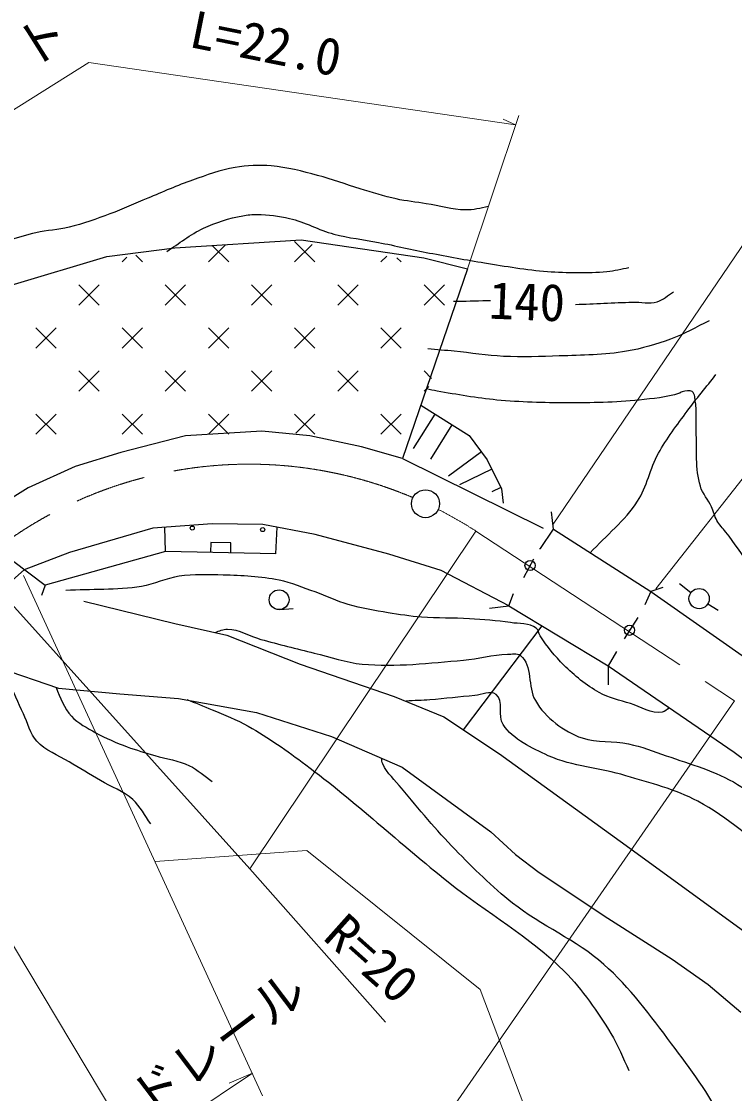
# Model space of a CAD drawing. Units: millimetres, scale not verified. Extents: x 40000 to 680000, y 20000 to 380000.
# Drawn here: x 433662 to 468736, y 287368 to 340145 of the extents above; entities that cross this region are included whole.
import ezdxf
from ezdxf.enums import TextEntityAlignment as Align

# ---------------------------------------------------------------- set-up
doc = ezdxf.new("R2010")
doc.units = ezdxf.units.MM
doc.header["$LTSCALE"] = 1000
doc.header["$PDMODE"] = 32
doc.header["$PDSIZE"] = 500
doc.linetypes.add('CHAIN', pattern=[18.5, 12, -1.5, 3.5, -1.5])
for name, color, linetype, lineweight in [('M-BGD', 7, 'Continuous', 25), ('M-BMK', 2, 'CHAIN', 13), ('M-BMK-SRVR', 3, 'Continuous', 25), ('M-STR-HTXT', 7, 'Continuous', 13), ('M-STR-STR1', 1, 'Continuous', 25)]:
    doc.layers.add(name, color=color, linetype=linetype, lineweight=lineweight)
doc.layers.add('M-OTRS', color=6, linetype='Continuous')
doc.styles.add('ＭＳ ゴシック', font='')
doc.styles.get('ＭＳ ゴシック').set_extended_font_data('MS Gothic')

msp = doc.modelspace()

# ---------------------------------------------------------------- linework, layer by layer
at = {"layer": 'M-BGD'}
for p, q in [((441209, 329007), (447419, 329394)), ((447419, 329394), (453455, 328504)), ((437862, 328572), (441209, 329007)), ((442856, 328305), (443693, 329141)), ((443061, 329100), (443856, 328305)), ((447099, 329305), (448099, 328305)), ((447099, 328305), (447966, 329172)), ((433151, 327160), (437862, 328572)), ((438614, 328305), (438853, 328544)), ((439286, 328633), (439614, 328305)), ((451342, 328305), (451630, 328594)), ((452133, 328514), (452342, 328305)), ((453455, 328504), (455598, 327963)), ((455598, 327963), (452406, 318628)), ((436492, 327184), (437492, 326184)), ((436492, 326184), (437492, 327184)), ((440735, 327184), (441735, 326184)), ((440735, 326184), (441735, 327184)), ((444978, 327184), (445978, 326184)), ((444978, 326184), (445978, 327184)), ((449220, 327184), (450220, 326184)), ((449220, 326184), (450220, 327184)), ((453463, 327184), (454463, 326184)), ((453463, 326184), (454463, 327184)), ((434371, 325063), (435371, 324063)), ((434371, 324063), (435371, 325063)), ((438614, 325063), (439614, 324063)), ((438614, 324063), (439614, 325063)), ((442856, 325063), (443856, 324063)), ((442856, 324063), (443856, 325063)), ((447099, 325063), (448099, 324063)), ((447099, 324063), (448099, 325063)), ((451342, 325063), (452342, 324063)), ((451342, 324063), (452342, 325063)), ((436492, 322941), (437492, 321941)), ((436492, 321941), (437492, 322941)), ((440735, 322941), (441735, 321941)), ((440735, 321941), (441735, 322941)), ((444978, 322941), (445978, 321941)), ((444978, 321941), (445978, 322941)), ((449220, 322941), (450220, 321941)), ((449220, 321941), (450220, 322941)), ((453463, 322941), (453834, 322571)), ((453463, 321941), (453697, 322176)), ((434371, 320820), (435371, 319820)), ((434371, 319820), (435371, 320820)), ((438614, 320820), (439614, 319820)), ((438614, 319820), (439614, 320820)), ((442856, 320820), (443856, 319820)), ((442856, 319820), (443856, 320820)), ((447099, 320820), (448099, 319820)), ((447159, 319879), (448099, 320820)), ((451342, 320820), (452342, 319820)), ((451342, 319820), (452342, 320820)), ((453989, 320820), (452931, 319122)), ((445479, 319972), (441726, 319740)), ((447840, 319740), (445479, 319972)), ((454838, 320291), (453780, 318594)), ((441726, 319740), (438553, 318928)), ((450394, 319198), (447840, 319740)), ((455686, 319762), (455674, 319753)), ((438553, 318928), (436309, 318231)), ((452406, 318628), (450394, 319198)), ((456282, 318959), (454675, 317767)), ((452406, 318628), (459321, 315198)), ((436309, 318231), (433987, 317186)), ((456797, 318107), (455215, 317337)), ((457234, 317207), (456803, 316997)), ((433987, 317186), (432633, 316335)), ((440131, 315205), (436029, 314005)), ((443042, 315408), (440131, 315205)), ((440749, 314046), (440721, 315246)), ((445538, 315379), (443042, 315408)), ((448111, 314895), (445538, 315379)), ((446166, 313930), (446234, 315248)), ((451739, 313928), (448111, 314895)), ((440749, 314046), (434829, 312388)), ((446166, 313930), (440749, 314046)), ((442969, 314499), (442958, 313999)), ((443968, 314477), (442969, 314499)), ((443958, 313978), (443968, 314477)), ((436029, 314005), (433797, 313156)), ((454312, 313116), (451739, 313928)), ((457632, 311384), (454312, 313116)), ((466581, 312015), (466034, 312455)), ((464619, 312079), (474181, 305377)), ((436738, 311614), (441207, 310512)), ((467427, 311482), (467931, 311169)), ((446373, 311191), (447021, 311241)), ((441207, 310512), (443761, 309931)), ((459263, 310396), (455392, 305273)), ((443761, 309931), (447378, 308500)), ((432501, 308345), (435480, 307319)), ((447378, 308500), (452002, 306913)), ((462515, 308426), (468718, 304177)), ((435480, 307319), (438498, 307048)), ((438498, 307048), (441381, 306816)), ((441381, 306816), (445231, 306120)), ((452002, 306913), (454440, 305907)), ((445231, 306120), (448907, 304940)), ((454440, 305907), (457168, 304088)), ((448907, 304940), (452389, 303431)), ((457168, 304088), (463108, 299793)), ((468718, 304177), (472307, 301478)), ((452389, 303431), (456742, 300258)), ((456742, 300258), (457961, 299136)), ((463108, 299793), (469898, 294860)), ((457961, 299136), (459122, 298246)), ((459122, 298246), (462508, 296001)), ((462508, 296001), (465661, 293989)), ((465661, 293989), (467441, 292732)), ((467441, 292732), (469047, 291377))]:
    msp.add_line(p, q, dxfattribs=at)
msp.add_lwpolyline([(453302, 321248), (455684, 319764), (456574, 318564), (457270, 317133), (457348, 316436)], dxfattribs=at)
for centre, radius in [((442065, 315207), 100), ((445528, 315130), 100), ((446335, 311677), 488), ((466994, 311732), 500)]:
    msp.add_circle(centre, radius, dxfattribs=at)
for points, knots in [([(456621, 331031), (456255, 330945), (455881, 330863), (455504, 330865), (454851, 330868), (454215, 331072), (453570, 331174), (453079, 331252), (452584, 331300), (452099, 331406), (451497, 331539), (450910, 331733), (450319, 331909), (449620, 332118), (448937, 332385), (448230, 332567), (447478, 332761), (446721, 332971), (445947, 333032), (445355, 333078), (444753, 333052), (444167, 332954), (443450, 332834), (442763, 332574), (442077, 332335), (441329, 332074), (440605, 331746), (439872, 331445), (439251, 331191), (438643, 330905), (438014, 330671), (437353, 330426), (436688, 330182), (436002, 330013), (435469, 329883), (434913, 329862), (434377, 329743), (433449, 329535), (432555, 329189), (431630, 328969), (430978, 328813), (430293, 328792), (429657, 328582), (428568, 328222), (427552, 327662), (426551, 327102), (425628, 326584), (424740, 326002), (423891, 325370), (423362, 324977), (422864, 324542), (422382, 324093), (421828, 323577), (421397, 322928), (420796, 322468), (420373, 322146), (419855, 321972), (419403, 321694), (418872, 321369), (418371, 320998), (417855, 320649)], [0, 0, 0, 0, 1, 1, 1, 2, 2, 2, 3, 3, 3, 4, 4, 4, 5, 5, 5, 6, 6, 6, 7, 7, 7, 8, 8, 8, 9, 9, 9, 10, 10, 10, 11, 11, 11, 12, 12, 12, 13, 13, 13, 14, 14, 14, 15, 15, 15, 16, 16, 16, 17, 17, 17, 18, 18, 18, 19, 19, 19, 20, 20, 20, 20]), ([(440810, 328824), (441410, 329204), (441966, 329664), (442609, 329965), (443223, 330252), (443880, 330453), (444544, 330584), (444779, 330631), (445021, 330647), (445260, 330642), (445793, 330631), (446328, 330571), (446846, 330449), (447599, 330272), (448286, 329875), (449033, 329675), (449749, 329483), (450492, 329412), (451219, 329269), (452059, 329103), (452893, 328909), (453734, 328746), (454634, 328572), (455537, 328406), (456443, 328263), (457471, 328100), (458499, 327908), (459538, 327837), (460510, 327770), (461489, 327751), (462459, 327837), (462825, 327869), (463182, 327966), (463543, 328030)], [0, 0, 0, 0, 1, 1, 1, 2, 2, 2, 3, 3, 3, 4, 4, 4, 5, 5, 5, 6, 6, 6, 7, 7, 7, 8, 8, 8, 9, 9, 9, 10, 10, 10, 11, 11, 11, 11]), ([(460912, 326212), (461847, 326250), (462782, 326301), (463717, 326328), (464123, 326339), (464546, 326234), (464936, 326347), (465233, 326433), (465465, 326670), (465729, 326831)], [0, 0, 0, 0, 1, 1, 1, 2, 2, 2, 3, 3, 3, 3]), ([(454914, 326367), (455462, 326379), (456010, 326399), (456559, 326405), (456617, 326406), (456675, 326405), (456733, 326405)], [0, 0, 0, 0, 1, 1, 1, 2, 2, 2, 2]), ([(467490, 325399), (466858, 325103), (466248, 324752), (465594, 324509), (464891, 324249), (464165, 324036), (463427, 323909), (462337, 323722), (461223, 323720), (460118, 323677), (459203, 323642), (458286, 323614), (457371, 323658), (456562, 323697), (455760, 323831), (454953, 323909), (454521, 323951), (454089, 323987), (453657, 324026)], [0, 0, 0, 0, 1, 1, 1, 2, 2, 2, 3, 3, 3, 4, 4, 4, 5, 5, 5, 6, 6, 6, 6]), ([(461642, 313992), (462417, 314836), (463342, 315562), (463967, 316522), (464435, 317242), (464578, 318133), (464993, 318885), (465397, 319617), (465913, 320283), (466407, 320958), (466859, 321574), (467350, 322159), (467822, 322759)], [0, 0, 0, 0, 1, 1, 1, 2, 2, 2, 3, 3, 3, 4, 4, 4, 4]), ([(511797, 268653), (510430, 269582), (508966, 270382), (507695, 271439), (506581, 272367), (505594, 273444), (504638, 274535), (503778, 275517), (502900, 276504), (502239, 277630), (501759, 278449), (501496, 279379), (501125, 280253), (500905, 280769), (500675, 281280), (500467, 281801), (500236, 282376), (500101, 282994), (499809, 283542), (499472, 284174), (499023, 284743), (498563, 285292), (497960, 286012), (497286, 286673), (496590, 287304), (494701, 289017), (492396, 290260), (490631, 292102), (489112, 293687), (487966, 295594), (486723, 297403), (485858, 298662), (485056, 299964), (484254, 301264), (483669, 302212), (483204, 303238), (482544, 304136), (482249, 304537), (481867, 304868), (481545, 305249), (481237, 305614), (481007, 306048), (480655, 306371), (479709, 307240), (478553, 307853), (477444, 308500), (476404, 309105), (475298, 309589), (474225, 310133), (473129, 310688), (471894, 311028), (470936, 311797), (469857, 312663), (469164, 313924), (468305, 315009), (468156, 315197), (467985, 315371), (467867, 315581), (467750, 315788), (467709, 316031), (467608, 316247), (467446, 316597), (467164, 316894), (467054, 317264), (466798, 318134), (466885, 319071), (466851, 319977), (466843, 320209), (466858, 320442), (466851, 320674), (466845, 320913), (466852, 321154), (466813, 321389), (466782, 321571), (466808, 321813), (466659, 321922), (466524, 322020), (466321, 321945), (466158, 321908), (466124, 321900), (466093, 321880), (466062, 321865), (466048, 321858), (466036, 321848), (466022, 321843), (465391, 321625), (464712, 321578), (464048, 321509), (462874, 321387), (461689, 321368), (460508, 321369), (459353, 321369), (458195, 321400), (457045, 321509), (456060, 321603), (455083, 321777), (454109, 321949), (453934, 321980), (453761, 322020), (453586, 322056)], [0, 0, 0, 0, 1, 1, 1, 2, 2, 2, 3, 3, 3, 4, 4, 4, 5, 5, 5, 6, 6, 6, 7, 7, 7, 8, 8, 8, 9, 9, 9, 10, 10, 10, 11, 11, 11, 12, 12, 12, 13, 13, 13, 14, 14, 14, 15, 15, 15, 16, 16, 16, 17, 17, 17, 18, 18, 18, 19, 19, 19, 20, 20, 20, 21, 21, 21, 22, 22, 22, 23, 23, 23, 24, 24, 24, 25, 25, 25, 26, 26, 26, 27, 27, 27, 28, 28, 28, 29, 29, 29, 30, 30, 30, 31, 31, 31, 32, 32, 32, 33, 33, 33, 33]), ([(465511, 306374), (465421, 306272), (465312, 306163), (465178, 306139), (464645, 306046), (464127, 306403), (463611, 306565), (463095, 306726), (462556, 306847), (462082, 307107), (461437, 307460), (460866, 307946), (460341, 308461), (459902, 308891), (459513, 309376), (459180, 309893), (459102, 310014), (459101, 310191), (458987, 310279), (458642, 310546), (458140, 310484), (457710, 310550), (457044, 310653), (456370, 310700), (455698, 310744), (454912, 310794), (454122, 310758), (453337, 310821), (452786, 310866), (452238, 310942), (451693, 311034), (451037, 311144), (450377, 311254), (449739, 311440), (449182, 311603), (448660, 311866), (448114, 312059), (447525, 312267), (446945, 312514), (446334, 312640), (445433, 312825), (444506, 312862), (443586, 312891), (442864, 312915), (442134, 312938), (441420, 312833), (440785, 312740), (440196, 312431), (439562, 312330), (438338, 312135), (437086, 312201), (435848, 312137)], [0, 0, 0, 0, 1, 1, 1, 2, 2, 2, 3, 3, 3, 4, 4, 4, 5, 5, 5, 6, 6, 6, 7, 7, 7, 8, 8, 8, 9, 9, 9, 10, 10, 10, 11, 11, 11, 12, 12, 12, 13, 13, 13, 14, 14, 14, 15, 15, 15, 16, 16, 16, 17, 17, 17, 17]), ([(443201, 310058), (443385, 310148), (443585, 310232), (443790, 310231), (444363, 310228), (444882, 309883), (445434, 309728), (446306, 309483), (447185, 309265), (448065, 309051), (448850, 308860), (449622, 308584), (450426, 308509), (452077, 308355), (453745, 308560), (455398, 308703), (456124, 308765), (456836, 308977), (457565, 308993), (457778, 308997), (458036, 309068), (458203, 308935), (458815, 308449), (458547, 307386), (458938, 306710), (459190, 306275), (459551, 305901), (459944, 305588), (460331, 305280), (460771, 305025), (461241, 304872), (461970, 304634), (462774, 304745), (463524, 304582), (464157, 304444), (464770, 304220), (465381, 304001), (466566, 303578), (467807, 303242), (468883, 302589), (469731, 302074), (470446, 301357), (471146, 300654), (472054, 299744), (472811, 298695), (473642, 297714), (474739, 296418), (475879, 295157), (476931, 293825), (478137, 292297), (479076, 290556), (480394, 289123), (480852, 288626), (481361, 288165), (481923, 287789), (482342, 287507), (482817, 287319), (483277, 287111), (483670, 286934), (484057, 286727), (484476, 286628), (484561, 286608), (484650, 286606), (484737, 286607)], [0, 0, 0, 0, 1, 1, 1, 2, 2, 2, 3, 3, 3, 4, 4, 4, 5, 5, 5, 6, 6, 6, 7, 7, 7, 8, 8, 8, 9, 9, 9, 10, 10, 10, 11, 11, 11, 12, 12, 12, 13, 13, 13, 14, 14, 14, 15, 15, 15, 16, 16, 16, 17, 17, 17, 18, 18, 18, 19, 19, 19, 20, 20, 20, 21, 21, 21, 21]), ([(440027, 300645), (439730, 301044), (439507, 301512), (439137, 301844), (438680, 302253), (438077, 302460), (437550, 302773), (437033, 303080), (436514, 303386), (436002, 303701), (435469, 304030), (434833, 304240), (434416, 304708), (434082, 305082), (433976, 305610), (433758, 306062), (433500, 306597), (433290, 307156), (432990, 307669), (432901, 307822), (432791, 307962), (432686, 308105), (432626, 308186), (432546, 308255), (432501, 308345)], [0, 0, 0, 0, 1, 1, 1, 2, 2, 2, 3, 3, 3, 4, 4, 4, 5, 5, 5, 6, 6, 6, 7, 7, 7, 8, 8, 8, 8]), ([(435364, 307359), (435568, 306866), (435761, 306343), (436118, 305946), (436442, 305587), (436896, 305369), (437318, 305133), (437812, 304857), (438337, 304638), (438866, 304437), (439308, 304268), (439767, 304149), (440220, 304011), (440786, 303838), (441389, 303763), (441923, 303508), (442333, 303312), (442671, 302992), (443045, 302734)], [0, 0, 0, 0, 1, 1, 1, 2, 2, 2, 3, 3, 3, 4, 4, 4, 5, 5, 5, 6, 6, 6, 6]), ([(488597, 276142), (487720, 277844), (487065, 279681), (485966, 281249), (485160, 282400), (484023, 283282), (483103, 284345), (482190, 285399), (481379, 286537), (480472, 287595), (479497, 288732), (478434, 289791), (477453, 290923), (476149, 292428), (474927, 294005), (473642, 295527), (472737, 296600), (471915, 297756), (470895, 298720), (469684, 299863), (468392, 300962), (466929, 301757), (465828, 302355), (464586, 302648), (463388, 303015), (462133, 303399), (460771, 303457), (459577, 304001), (458758, 304374), (457859, 304787), (457352, 305530), (457064, 305951), (457412, 306714), (457004, 307019), (456724, 307229), (456307, 306988), (455959, 306961), (455222, 306905), (454490, 306803), (453753, 306749), (453367, 306720), (452979, 306710), (452592, 306691)], [0, 0, 0, 0, 1, 1, 1, 2, 2, 2, 3, 3, 3, 4, 4, 4, 5, 5, 5, 6, 6, 6, 7, 7, 7, 8, 8, 8, 9, 9, 9, 10, 10, 10, 11, 11, 11, 12, 12, 12, 13, 13, 13, 14, 14, 14, 14]), ([(441799, 306767), (442212, 306599), (442628, 306440), (443037, 306264), (443636, 306006), (444248, 305769), (444817, 305451), (445807, 304898), (446732, 304232), (447642, 303555), (450068, 301749), (452280, 299673), (454646, 297790), (456531, 296289), (458681, 295095), (460372, 293379), (461265, 292473), (461992, 291407), (462655, 290322), (463007, 289746), (463249, 289109), (463545, 288503)], [0, 0, 0, 0, 1, 1, 1, 2, 2, 2, 3, 3, 3, 4, 4, 4, 5, 5, 5, 6, 6, 6, 7, 7, 7, 7]), ([(469814, 279681), (469259, 281770), (469027, 283974), (468150, 285949), (467526, 287355), (466555, 288586), (465635, 289819), (464612, 291190), (463584, 292588), (462307, 293727), (460962, 294927), (459231, 295624), (457819, 296745), (456811, 297545), (455889, 298451), (454994, 299376), (454066, 300335), (453210, 301363), (452363, 302394), (452042, 302785), (451643, 303134), (451434, 303594), (451396, 303679), (451386, 303775), (451380, 303868)], [0, 0, 0, 0, 1, 1, 1, 2, 2, 2, 3, 3, 3, 4, 4, 4, 5, 5, 5, 6, 6, 6, 7, 7, 7, 8, 8, 8, 8])]:
    msp.add_open_spline(points, degree=3, knots=knots, dxfattribs=at)
at = {"layer": 'M-BMK'}
msp.add_line((456012, 315060), (468736, 306703), dxfattribs=at)
for start, end in [(66.915, 126.6287), (57.1518, 63.094)]:
    msp.add_arc((444849, 297771), 20580, start, end, dxfattribs=at)
at = {"layer": 'M-BMK-SRVR'}
msp.add_circle((453535, 316403), 686, dxfattribs=at)
at = {"layer": 'M-OTRS'}
for p in [(458678, 313362), (463572, 310173)]:
    msp.add_point(p, dxfattribs=at)
at = {"layer": 'M-STR-HTXT'}
for p, q in [((421976, 328713), (436974, 338125)), ((436974, 338125), (457962, 335050)), ((455598, 327963), (458119, 335521)), ((457962, 335050), (457352, 335342)), ((471214, 332207), (459823, 315398)), ((477330, 328092), (464865, 312221)), ((456012, 315060), (444895, 298425)), ((433768, 312873), (445526, 287264)), ((433024, 311646), (444895, 298425)), ((468736, 306703), (451565, 281909)), ((426199, 306451), (439812, 283681)), ((440231, 298796), (447698, 299331)), ((447698, 299331), (456222, 292493)), ((444895, 298425), (451565, 290881)), ((456222, 292493), (479312, 231454)), ((439295, 284544), (445020, 288366)), ((445020, 288366), (443884, 287884))]:
    msp.add_line(p, q, dxfattribs=at)
at = {"layer": 'M-STR-STR1'}
for p, q in [((459835, 315156), (459736, 316009)), ((459200, 314203), (459835, 315156)), ((459835, 315156), (464619, 312079)), ((459140, 314203), (459200, 314203)), ((433220, 313601), (434829, 312388)), ((458366, 312773), (458862, 313687)), ((425695, 306005), (433797, 313156)), ((434829, 312388), (434646, 311884)), ((457632, 311384), (457870, 311979)), ((464619, 312079), (464322, 311424)), ((465215, 312277), (464619, 312079)), ((456679, 311265), (457632, 311384)), ((457632, 311384), (462515, 308426)), ((463984, 310808), (463309, 309756)), ((462932, 309121), (462515, 308426)), ((462515, 308426), (462515, 307493))]:
    msp.add_line(p, q, dxfattribs=at)

# ---------------------------------------------------------------- texts
at = {"layer": 'M-BGD', "style": 'ＭＳ ゴシック'}
msp.add_text('140', height=1833, rotation=357.797, dxfattribs=at).set_placement((458472, 324897), align=Align.BOTTOM_CENTER)
at = {"layer": 'M-STR-HTXT', "style": 'ＭＳ ゴシック'}
for s, rotation, p in [('L=22.0', 348.586, (445402, 337623)), ('R=20', 318.319, (449923, 292927))]:
    msp.add_text(s, height=1833, rotation=rotation, dxfattribs=at).set_placement(p, align=Align.BOTTOM_CENTER)
for s, rotation, p in [('ロックネット', 32.161, (423788, 330662)), ('ガードレール', 37.059, (436224, 282632))]:
    msp.add_text(s, height=1833, rotation=rotation, dxfattribs=at).set_placement(p, align=Align.BOTTOM_LEFT)

doc.saveas('drawing.dxf')
